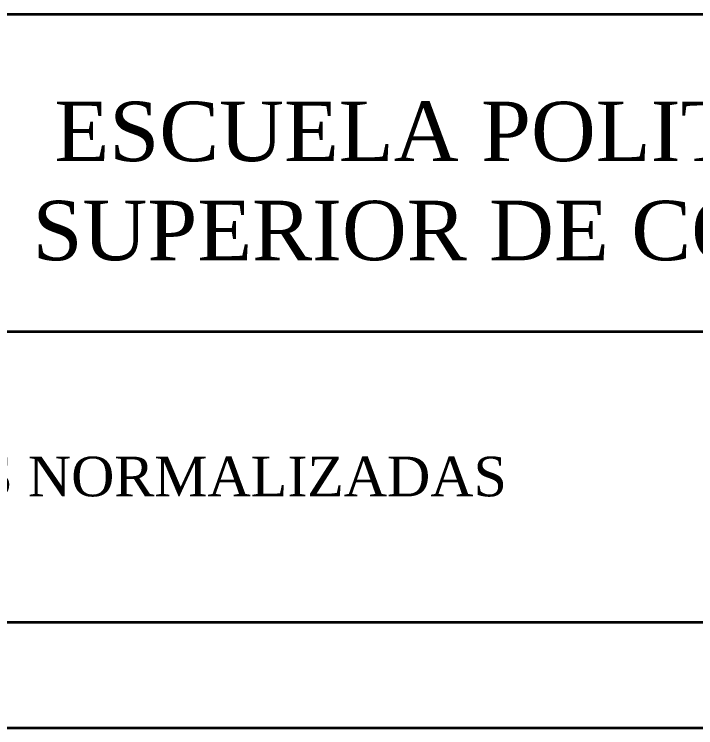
# Paper-space layout 'A3 horizontal' of a CAD drawing. Header units: millimetres. Extents: x 0 to 410, y 0 to 287.
# Drawn here: x 306.8 to 358.4, y 10 to 64 of the extents above; entities that cross this region are included whole.
import ezdxf
from ezdxf.enums import TextEntityAlignment as Align

# ---------------------------------------------------------------- set-up
doc = ezdxf.new("R2010")
doc.units = ezdxf.units.MM
doc.layers.add('Cajetin y formato', color=7, linetype='Continuous', lineweight=35)
doc.layers.add('Textos y leyendas', color=1, linetype='Continuous', lineweight=15)
doc.styles.add('e1', font='times.ttf')

# ---------------------------------------------------------------- blocks, each defined once
blk = doc.blocks.new('Formato A3')
at = {"layer": 'Cajetin y formato'}
for p, q in [((225, 64), (410, 64)), ((225, 40), (410, 40)), ((225, 18), (410, 18)), ((20, 10), (410, 10))]:
    blk.add_line(p, q, dxfattribs=at)
blk.add_lwpolyline([(225, 64), (225, 10), (410, 10), (410, 64)], dxfattribs=at)
at = {"layer": 'Textos y leyendas', "style": 'e1'}
blk.add_text('ESCUELA POLITÉCNICA', height=4.5, dxfattribs=at).set_placement((309.883, 52.887))
blk.add_text('SUPERIOR DE CÓRDOBA', height=4.5, dxfattribs=at).set_placement((347.5, 45.387), align=Align.CENTER)
blk.add_text('VISTAS NORMALIZADAS', height=3, dxfattribs=at).set_placement((317.5, 29), align=Align.MIDDLE)

psp = doc.layouts.new('A3 horizontal')

# ---------------------------------------------------------------- block references
psp.add_blockref('Formato A3', (0, 0))

doc.saveas('drawing.dxf')
